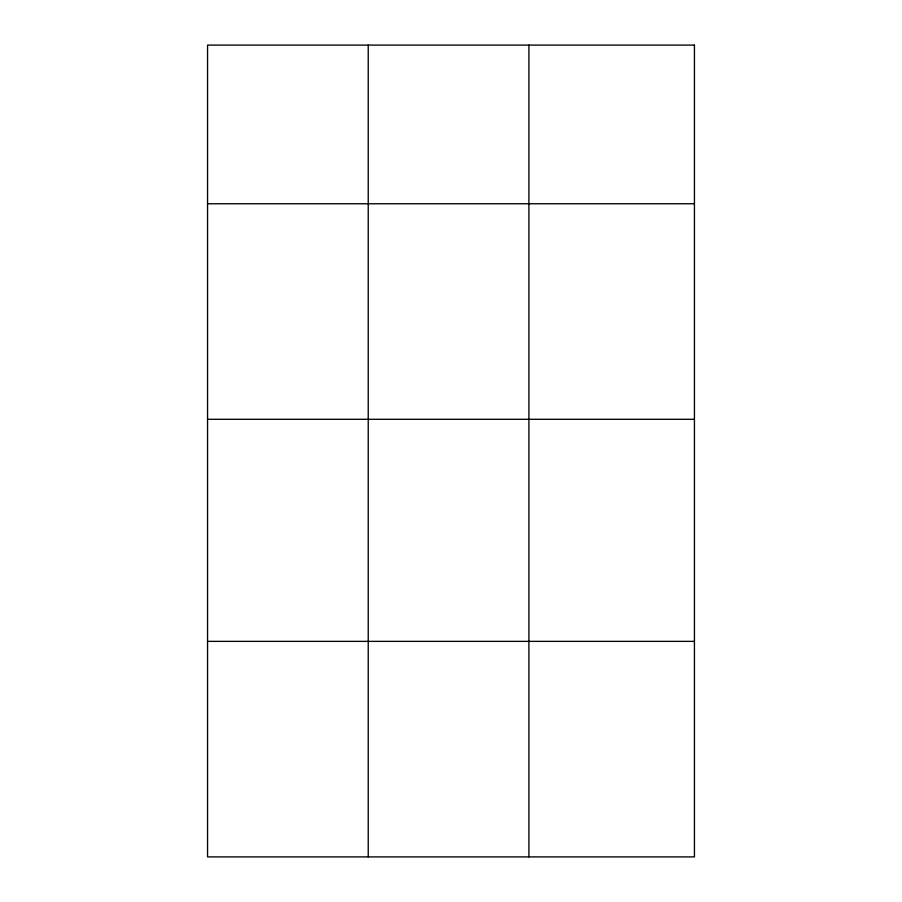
<?xml version="1.0" encoding="UTF-8"?>
<svg xmlns="http://www.w3.org/2000/svg" width="902" height="902" viewBox="0 0 902 902"><rect width="100%" height="100%" fill="white"/><g stroke="black" fill="none" stroke-linecap="round" stroke-linejoin="round"><path stroke-width="1.35" d="M207.561 203.762L694.439 203.762M207.561 419.295L694.439 419.295M207.561 641.367L694.439 641.367M528.899 45.1L528.899 856.9M368.23 45.1L368.23 856.9M694.439 45.1L207.561 45.1L207.561 856.9L694.439 856.9L694.439 45.1"/></g></svg>
